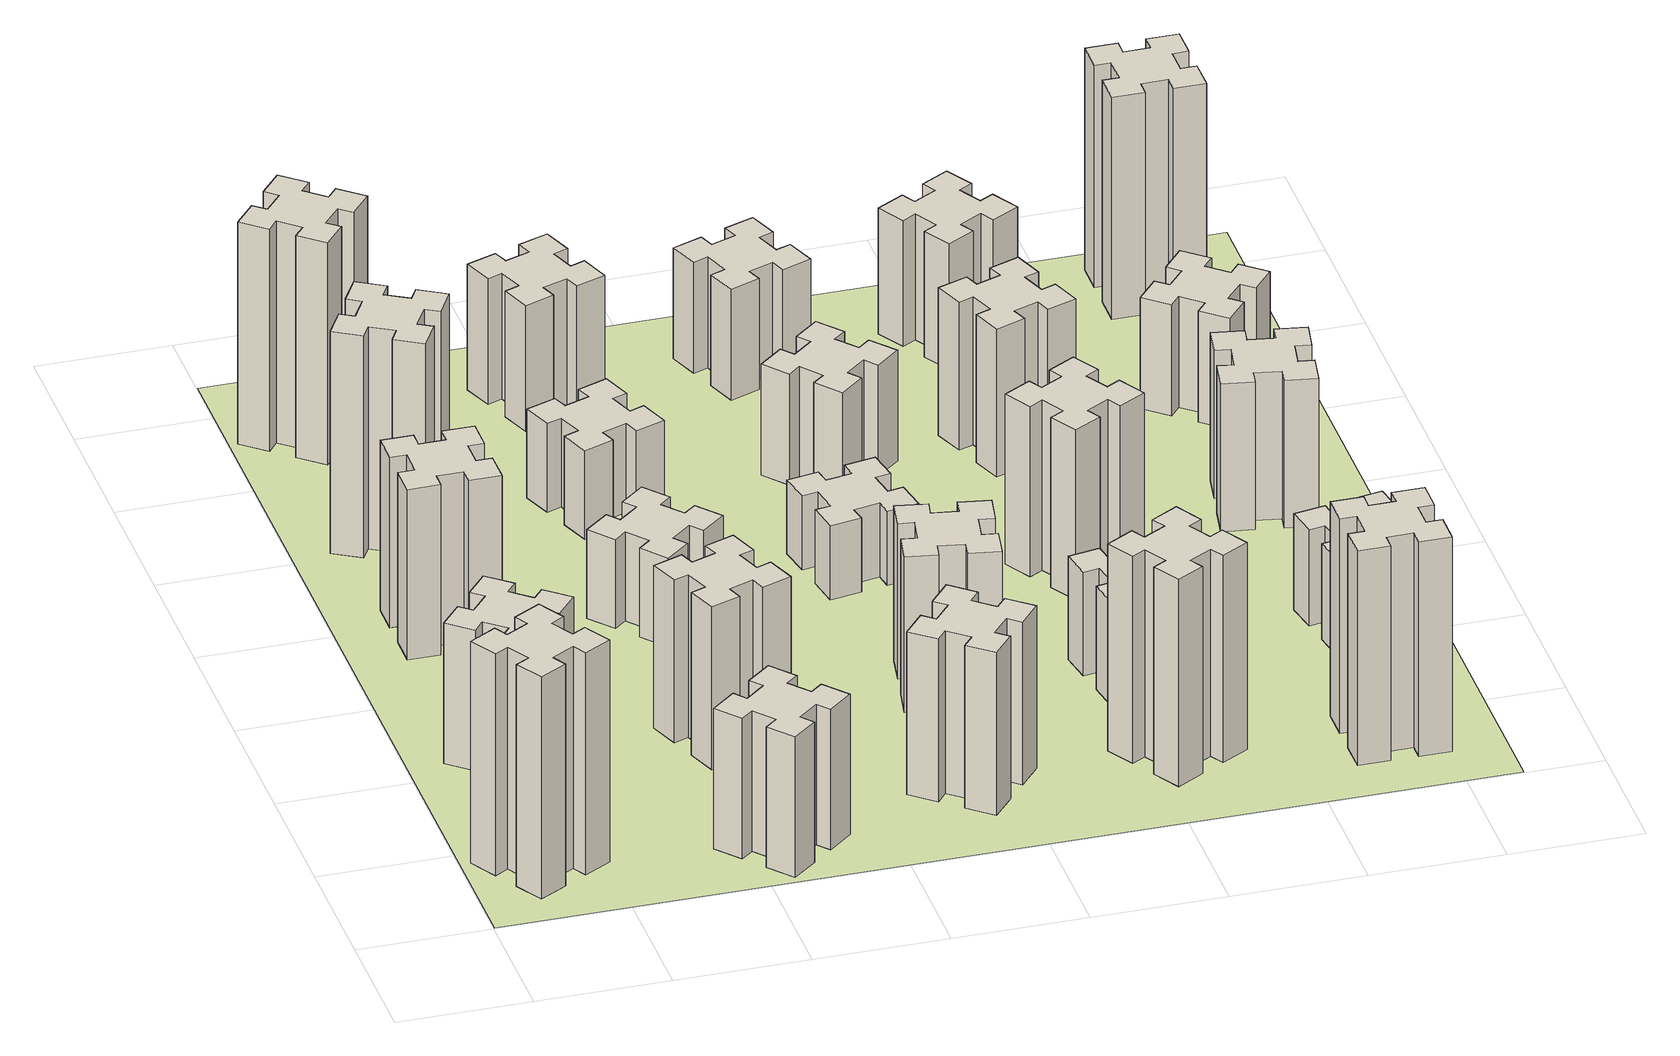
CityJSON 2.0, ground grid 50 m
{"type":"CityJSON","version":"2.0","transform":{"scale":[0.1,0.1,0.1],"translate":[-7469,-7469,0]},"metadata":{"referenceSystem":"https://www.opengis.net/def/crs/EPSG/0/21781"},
"CityObjects":{
"building1":{"type":"Building","attributes":{"class":"1000","function":"1000","usage":"1000","yearOfConstruction":2016,"roofType":"1000","measuredHeight":90,"storeysAboveGround":30,"storeysBelowGround":0},"geometry":[{"type":"Solid","lod":"1","boundaries":[[[[0,1,2,3,4,5,6,7,8,9,10,11,12,13,14,15,16,17,18,19]],[[17,16,20,21]],[[16,15,22,20]],[[15,14,23,22]],[[14,13,24,23]],[[13,12,25,24]],[[12,11,26,25]],[[11,10,27,26]],[[10,9,28,27]],[[9,8,29,28]],[[8,7,30,29]],[[7,6,31,30]],[[6,5,32,31]],[[5,4,33,32]],[[4,3,34,33]],[[3,2,35,34]],[[2,1,36,35]],[[1,0,37,36]],[[0,19,38,37]],[[19,18,39,38]],[[18,17,21,39]],[[24,25,26,27,28,29,30,31,32,33,34,35,36,37,38,39,21,20,22,23]]]]}]},
"building2":{"type":"Building","attributes":{"class":"1000","function":"1000","usage":"1000","yearOfConstruction":2016,"roofType":"1000","measuredHeight":57,"storeysAboveGround":30,"storeysBelowGround":0},"geometry":[{"type":"Solid","lod":"1","boundaries":[[[[40,41,42,43,44,45,46,47,48,49,50,51,52,53,54,55,56,57,58,59]],[[57,56,60,61]],[[56,55,62,60]],[[55,54,63,62]],[[54,53,64,63]],[[53,52,65,64]],[[52,51,66,65]],[[51,50,67,66]],[[50,49,68,67]],[[49,48,69,68]],[[48,47,70,69]],[[47,46,71,70]],[[46,45,72,71]],[[45,44,73,72]],[[44,43,74,73]],[[43,42,75,74]],[[42,41,76,75]],[[41,40,77,76]],[[40,59,78,77]],[[59,58,79,78]],[[58,57,61,79]],[[64,65,66,67,68,69,70,71,72,73,74,75,76,77,78,79,61,60,62,63]]]]}]},
"building3":{"type":"Building","attributes":{"class":"1000","function":"1000","usage":"1000","yearOfConstruction":2016,"roofType":"1000","measuredHeight":69,"storeysAboveGround":30,"storeysBelowGround":0},"geometry":[{"type":"Solid","lod":"1","boundaries":[[[[80,81,82,83,84,85,86,87,88,89,90,91,92,93,94,95,96,97,98,99]],[[97,96,100,101]],[[96,95,102,100]],[[95,94,103,102]],[[94,93,104,103]],[[93,92,105,104]],[[92,91,106,105]],[[91,90,107,106]],[[90,89,108,107]],[[89,88,109,108]],[[88,87,110,109]],[[87,86,111,110]],[[86,85,112,111]],[[85,84,113,112]],[[84,83,114,113]],[[83,82,115,114]],[[82,81,116,115]],[[81,80,117,116]],[[80,99,118,117]],[[99,98,119,118]],[[98,97,101,119]],[[104,105,106,107,108,109,110,111,112,113,114,115,116,117,118,119,101,100,102,103]]]]}]},
"building4":{"type":"Building","attributes":{"class":"1000","function":"1000","usage":"1000","yearOfConstruction":2016,"roofType":"1000","measuredHeight":90,"storeysAboveGround":30,"storeysBelowGround":0},"geometry":[{"type":"Solid","lod":"1","boundaries":[[[[120,121,122,123,124,125,126,127,128,129,130,131,132,133,134,135,136,137,138,139]],[[137,136,140,141]],[[136,135,142,140]],[[135,134,143,142]],[[134,133,144,143]],[[133,132,145,144]],[[132,131,146,145]],[[131,130,147,146]],[[130,129,148,147]],[[129,128,149,148]],[[128,127,150,149]],[[127,126,151,150]],[[126,125,152,151]],[[125,124,153,152]],[[124,123,154,153]],[[123,122,155,154]],[[122,121,156,155]],[[121,120,157,156]],[[120,139,158,157]],[[139,138,159,158]],[[138,137,141,159]],[[144,145,146,147,148,149,150,151,152,153,154,155,156,157,158,159,141,140,142,143]]]]}]},
"building5":{"type":"Building","attributes":{"class":"1000","function":"1000","usage":"1000","yearOfConstruction":2016,"roofType":"1000","measuredHeight":57,"storeysAboveGround":30,"storeysBelowGround":0},"geometry":[{"type":"Solid","lod":"1","boundaries":[[[[160,161,162,163,164,165,166,167,168,169,170,171,172,173,174,175,176,177,178,179]],[[177,176,180,181]],[[176,175,182,180]],[[175,174,183,182]],[[174,173,184,183]],[[173,172,185,184]],[[172,171,186,185]],[[171,170,187,186]],[[170,169,188,187]],[[169,168,189,188]],[[168,167,190,189]],[[167,166,191,190]],[[166,165,192,191]],[[165,164,193,192]],[[164,163,194,193]],[[163,162,195,194]],[[162,161,196,195]],[[161,160,197,196]],[[160,179,198,197]],[[179,178,199,198]],[[178,177,181,199]],[[184,185,186,187,188,189,190,191,192,193,194,195,196,197,198,199,181,180,182,183]]]]}]},
"building6":{"type":"Building","attributes":{"class":"1000","function":"1000","usage":"1000","yearOfConstruction":2016,"roofType":"1000","measuredHeight":90,"storeysAboveGround":30,"storeysBelowGround":0},"geometry":[{"type":"Solid","lod":"1","boundaries":[[[[200,201,202,203,204,205,206,207,208,209,210,211,212,213,214,215,216,217,218,219]],[[217,216,220,221]],[[216,215,222,220]],[[215,214,223,222]],[[214,213,224,223]],[[213,212,225,224]],[[212,211,226,225]],[[211,210,227,226]],[[210,209,228,227]],[[209,208,229,228]],[[208,207,230,229]],[[207,206,231,230]],[[206,205,232,231]],[[205,204,233,232]],[[204,203,234,233]],[[203,202,235,234]],[[202,201,236,235]],[[201,200,237,236]],[[200,219,238,237]],[[219,218,239,238]],[[218,217,221,239]],[[224,225,226,227,228,229,230,231,232,233,234,235,236,237,238,239,221,220,222,223]]]]}]},
"building7":{"type":"Building","attributes":{"class":"1000","function":"1000","usage":"1000","yearOfConstruction":2016,"roofType":"1000","measuredHeight":66,"storeysAboveGround":30,"storeysBelowGround":0},"geometry":[{"type":"Solid","lod":"1","boundaries":[[[[240,241,242,243,244,245,246,247,248,249,250,251,252,253,254,255,256,257,258,259]],[[257,256,260,261]],[[256,255,262,260]],[[255,254,263,262]],[[254,253,264,263]],[[253,252,265,264]],[[252,251,266,265]],[[251,250,267,266]],[[250,249,268,267]],[[249,248,269,268]],[[248,247,270,269]],[[247,246,271,270]],[[246,245,272,271]],[[245,244,273,272]],[[244,243,274,273]],[[243,242,275,274]],[[242,241,276,275]],[[241,240,277,276]],[[240,259,278,277]],[[259,258,279,278]],[[258,257,261,279]],[[264,265,266,267,268,269,270,271,272,273,274,275,276,277,278,279,261,260,262,263]]]]}]},
"building8":{"type":"Building","attributes":{"class":"1000","function":"1000","usage":"1000","yearOfConstruction":2016,"roofType":"1000","measuredHeight":36,"storeysAboveGround":30,"storeysBelowGround":0},"geometry":[{"type":"Solid","lod":"1","boundaries":[[[[280,281,282,283,284,285,286,287,288,289,290,291,292,293,294,295,296,297,298,299]],[[297,296,300,301]],[[296,295,302,300]],[[295,294,303,302]],[[294,293,304,303]],[[293,292,305,304]],[[292,291,306,305]],[[291,290,307,306]],[[290,289,308,307]],[[289,288,309,308]],[[288,287,310,309]],[[287,286,311,310]],[[286,285,312,311]],[[285,284,313,312]],[[284,283,314,313]],[[283,282,315,314]],[[282,281,316,315]],[[281,280,317,316]],[[280,299,318,317]],[[299,298,319,318]],[[298,297,301,319]],[[304,305,306,307,308,309,310,311,312,313,314,315,316,317,318,319,301,300,302,303]]]]}]},
"building9":{"type":"Building","attributes":{"class":"1000","function":"1000","usage":"1000","yearOfConstruction":2016,"roofType":"1000","measuredHeight":36,"storeysAboveGround":30,"storeysBelowGround":0},"geometry":[{"type":"Solid","lod":"1","boundaries":[[[[320,321,322,323,324,325,326,327,328,329,330,331,332,333,334,335,336,337,338,339]],[[337,336,340,341]],[[336,335,342,340]],[[335,334,343,342]],[[334,333,344,343]],[[333,332,345,344]],[[332,331,346,345]],[[331,330,347,346]],[[330,329,348,347]],[[329,328,349,348]],[[328,327,350,349]],[[327,326,351,350]],[[326,325,352,351]],[[325,324,353,352]],[[324,323,354,353]],[[323,322,355,354]],[[322,321,356,355]],[[321,320,357,356]],[[320,339,358,357]],[[339,338,359,358]],[[338,337,341,359]],[[344,345,346,347,348,349,350,351,352,353,354,355,356,357,358,359,341,340,342,343]]]]}]},
"building10":{"type":"Building","attributes":{"class":"1000","function":"1000","usage":"1000","yearOfConstruction":2016,"roofType":"1000","measuredHeight":66,"storeysAboveGround":30,"storeysBelowGround":0},"geometry":[{"type":"Solid","lod":"1","boundaries":[[[[360,361,362,363,364,365,366,367,368,369,370,371,372,373,374,375,376,377,378,379]],[[377,376,380,381]],[[376,375,382,380]],[[375,374,383,382]],[[374,373,384,383]],[[373,372,385,384]],[[372,371,386,385]],[[371,370,387,386]],[[370,369,388,387]],[[369,368,389,388]],[[368,367,390,389]],[[367,366,391,390]],[[366,365,392,391]],[[365,364,393,392]],[[364,363,394,393]],[[363,362,395,394]],[[362,361,396,395]],[[361,360,397,396]],[[360,379,398,397]],[[379,378,399,398]],[[378,377,381,399]],[[384,385,386,387,388,389,390,391,392,393,394,395,396,397,398,399,381,380,382,383]]]]}]},
"building11":{"type":"Building","attributes":{"class":"1000","function":"1000","usage":"1000","yearOfConstruction":2016,"roofType":"1000","measuredHeight":51,"storeysAboveGround":30,"storeysBelowGround":0},"geometry":[{"type":"Solid","lod":"1","boundaries":[[[[400,401,402,403,404,405,406,407,408,409,410,411,412,413,414,415,416,417,418,419]],[[417,416,420,421]],[[416,415,422,420]],[[415,414,423,422]],[[414,413,424,423]],[[413,412,425,424]],[[412,411,426,425]],[[411,410,427,426]],[[410,409,428,427]],[[409,408,429,428]],[[408,407,430,429]],[[407,406,431,430]],[[406,405,432,431]],[[405,404,433,432]],[[404,403,434,433]],[[403,402,435,434]],[[402,401,436,435]],[[401,400,437,436]],[[400,419,438,437]],[[419,418,439,438]],[[418,417,421,439]],[[424,425,426,427,428,429,430,431,432,433,434,435,436,437,438,439,421,420,422,423]]]]}]},
"building12":{"type":"Building","attributes":{"class":"1000","function":"1000","usage":"1000","yearOfConstruction":2016,"roofType":"1000","measuredHeight":63,"storeysAboveGround":30,"storeysBelowGround":0},"geometry":[{"type":"Solid","lod":"1","boundaries":[[[[440,441,442,443,444,445,446,447,448,449,450,451,452,453,454,455,456,457,458,459]],[[457,456,460,461]],[[456,455,462,460]],[[455,454,463,462]],[[454,453,464,463]],[[453,452,465,464]],[[452,451,466,465]],[[451,450,467,466]],[[450,449,468,467]],[[449,448,469,468]],[[448,447,470,469]],[[447,446,471,470]],[[446,445,472,471]],[[445,444,473,472]],[[444,443,474,473]],[[443,442,475,474]],[[442,441,476,475]],[[441,440,477,476]],[[440,459,478,477]],[[459,458,479,478]],[[458,457,461,479]],[[464,465,466,467,468,469,470,471,472,473,474,475,476,477,478,479,461,460,462,463]]]]}]},
"building13":{"type":"Building","attributes":{"class":"1000","function":"1000","usage":"1000","yearOfConstruction":2016,"roofType":"1000","measuredHeight":30,"storeysAboveGround":30,"storeysBelowGround":0},"geometry":[{"type":"Solid","lod":"1","boundaries":[[[[480,481,482,483,484,485,486,487,488,489,490,491,492,493,494,495,496,497,498,499]],[[497,496,500,501]],[[496,495,502,500]],[[495,494,503,502]],[[494,493,504,503]],[[493,492,505,504]],[[492,491,506,505]],[[491,490,507,506]],[[490,489,508,507]],[[489,488,509,508]],[[488,487,510,509]],[[487,486,511,510]],[[486,485,512,511]],[[485,484,513,512]],[[484,483,514,513]],[[483,482,515,514]],[[482,481,516,515]],[[481,480,517,516]],[[480,499,518,517]],[[499,498,519,518]],[[498,497,501,519]],[[504,505,506,507,508,509,510,511,512,513,514,515,516,517,518,519,501,500,502,503]]]]}]},
"building14":{"type":"Building","attributes":{"class":"1000","function":"1000","usage":"1000","yearOfConstruction":2016,"roofType":"1000","measuredHeight":45,"storeysAboveGround":30,"storeysBelowGround":0},"geometry":[{"type":"Solid","lod":"1","boundaries":[[[[520,521,522,523,524,525,526,527,528,529,530,531,532,533,534,535,536,537,538,539]],[[537,536,540,541]],[[536,535,542,540]],[[535,534,543,542]],[[534,533,544,543]],[[533,532,545,544]],[[532,531,546,545]],[[531,530,547,546]],[[530,529,548,547]],[[529,528,549,548]],[[528,527,550,549]],[[527,526,551,550]],[[526,525,552,551]],[[525,524,553,552]],[[524,523,554,553]],[[523,522,555,554]],[[522,521,556,555]],[[521,520,557,556]],[[520,539,558,557]],[[539,538,559,558]],[[538,537,541,559]],[[544,545,546,547,548,549,550,551,552,553,554,555,556,557,558,559,541,540,542,543]]]]}]},
"building15":{"type":"Building","attributes":{"class":"1000","function":"1000","usage":"1000","yearOfConstruction":2016,"roofType":"1000","measuredHeight":84,"storeysAboveGround":30,"storeysBelowGround":0},"geometry":[{"type":"Solid","lod":"1","boundaries":[[[[560,561,562,563,564,565,566,567,568,569,570,571,572,573,574,575,576,577,578,579]],[[577,576,580,581]],[[576,575,582,580]],[[575,574,583,582]],[[574,573,584,583]],[[573,572,585,584]],[[572,571,586,585]],[[571,570,587,586]],[[570,569,588,587]],[[569,568,589,588]],[[568,567,590,589]],[[567,566,591,590]],[[566,565,592,591]],[[565,564,593,592]],[[564,563,594,593]],[[563,562,595,594]],[[562,561,596,595]],[[561,560,597,596]],[[560,579,598,597]],[[579,578,599,598]],[[578,577,581,599]],[[584,585,586,587,588,589,590,591,592,593,594,595,596,597,598,599,581,580,582,583]]]]}]},
"building16":{"type":"Building","attributes":{"class":"1000","function":"1000","usage":"1000","yearOfConstruction":2016,"roofType":"1000","measuredHeight":45,"storeysAboveGround":30,"storeysBelowGround":0},"geometry":[{"type":"Solid","lod":"1","boundaries":[[[[600,601,602,603,604,605,606,607,608,609,610,611,612,613,614,615,616,617,618,619]],[[617,616,620,621]],[[616,615,622,620]],[[615,614,623,622]],[[614,613,624,623]],[[613,612,625,624]],[[612,611,626,625]],[[611,610,627,626]],[[610,609,628,627]],[[609,608,629,628]],[[608,607,630,629]],[[607,606,631,630]],[[606,605,632,631]],[[605,604,633,632]],[[604,603,634,633]],[[603,602,635,634]],[[602,601,636,635]],[[601,600,637,636]],[[600,619,638,637]],[[619,618,639,638]],[[618,617,621,639]],[[624,625,626,627,628,629,630,631,632,633,634,635,636,637,638,639,621,620,622,623]]]]}]},
"building17":{"type":"Building","attributes":{"class":"1000","function":"1000","usage":"1000","yearOfConstruction":2016,"roofType":"1000","measuredHeight":42,"storeysAboveGround":30,"storeysBelowGround":0},"geometry":[{"type":"Solid","lod":"1","boundaries":[[[[640,641,642,643,644,645,646,647,648,649,650,651,652,653,654,655,656,657,658,659]],[[657,656,660,661]],[[656,655,662,660]],[[655,654,663,662]],[[654,653,664,663]],[[653,652,665,664]],[[652,651,666,665]],[[651,650,667,666]],[[650,649,668,667]],[[649,648,669,668]],[[648,647,670,669]],[[647,646,671,670]],[[646,645,672,671]],[[645,644,673,672]],[[644,643,674,673]],[[643,642,675,674]],[[642,641,676,675]],[[641,640,677,676]],[[640,659,678,677]],[[659,658,679,678]],[[658,657,661,679]],[[664,665,666,667,668,669,670,671,672,673,674,675,676,677,678,679,661,660,662,663]]]]}]},
"building18":{"type":"Building","attributes":{"class":"1000","function":"1000","usage":"1000","yearOfConstruction":2016,"roofType":"1000","measuredHeight":69,"storeysAboveGround":30,"storeysBelowGround":0},"geometry":[{"type":"Solid","lod":"1","boundaries":[[[[680,681,682,683,684,685,686,687,688,689,690,691,692,693,694,695,696,697,698,699]],[[697,696,700,701]],[[696,695,702,700]],[[695,694,703,702]],[[694,693,704,703]],[[693,692,705,704]],[[692,691,706,705]],[[691,690,707,706]],[[690,689,708,707]],[[689,688,709,708]],[[688,687,710,709]],[[687,686,711,710]],[[686,685,712,711]],[[685,684,713,712]],[[684,683,714,713]],[[683,682,715,714]],[[682,681,716,715]],[[681,680,717,716]],[[680,699,718,717]],[[699,698,719,718]],[[698,697,701,719]],[[704,705,706,707,708,709,710,711,712,713,714,715,716,717,718,719,701,700,702,703]]]]}]},
"building19":{"type":"Building","attributes":{"class":"1000","function":"1000","usage":"1000","yearOfConstruction":2016,"roofType":"1000","measuredHeight":60,"storeysAboveGround":30,"storeysBelowGround":0},"geometry":[{"type":"Solid","lod":"1","boundaries":[[[[720,721,722,723,724,725,726,727,728,729,730,731,732,733,734,735,736,737,738,739]],[[737,736,740,741]],[[736,735,742,740]],[[735,734,743,742]],[[734,733,744,743]],[[733,732,745,744]],[[732,731,746,745]],[[731,730,747,746]],[[730,729,748,747]],[[729,728,749,748]],[[728,727,750,749]],[[727,726,751,750]],[[726,725,752,751]],[[725,724,753,752]],[[724,723,754,753]],[[723,722,755,754]],[[722,721,756,755]],[[721,720,757,756]],[[720,739,758,757]],[[739,738,759,758]],[[738,737,741,759]],[[744,745,746,747,748,749,750,751,752,753,754,755,756,757,758,759,741,740,742,743]]]]}]},
"building20":{"type":"Building","attributes":{"class":"1000","function":"1000","usage":"1000","yearOfConstruction":2016,"roofType":"1000","measuredHeight":87,"storeysAboveGround":30,"storeysBelowGround":0},"geometry":[{"type":"Solid","lod":"1","boundaries":[[[[760,761,762,763,764,765,766,767,768,769,770,771,772,773,774,775,776,777,778,779]],[[777,776,780,781]],[[776,775,782,780]],[[775,774,783,782]],[[774,773,784,783]],[[773,772,785,784]],[[772,771,786,785]],[[771,770,787,786]],[[770,769,788,787]],[[769,768,789,788]],[[768,767,790,789]],[[767,766,791,790]],[[766,765,792,791]],[[765,764,793,792]],[[764,763,794,793]],[[763,762,795,794]],[[762,761,796,795]],[[761,760,797,796]],[[760,779,798,797]],[[779,778,799,798]],[[778,777,781,799]],[[784,785,786,787,788,789,790,791,792,793,794,795,796,797,798,799,781,780,782,783]]]]}]},
"building21":{"type":"Building","attributes":{"class":"1000","function":"1000","usage":"1000","yearOfConstruction":2016,"roofType":"1000","measuredHeight":51,"storeysAboveGround":30,"storeysBelowGround":0},"geometry":[{"type":"Solid","lod":"1","boundaries":[[[[800,801,802,803,804,805,806,807,808,809,810,811,812,813,814,815,816,817,818,819]],[[817,816,820,821]],[[816,815,822,820]],[[815,814,823,822]],[[814,813,824,823]],[[813,812,825,824]],[[812,811,826,825]],[[811,810,827,826]],[[810,809,828,827]],[[809,808,829,828]],[[808,807,830,829]],[[807,806,831,830]],[[806,805,832,831]],[[805,804,833,832]],[[804,803,834,833]],[[803,802,835,834]],[[802,801,836,835]],[[801,800,837,836]],[[800,819,838,837]],[[819,818,839,838]],[[818,817,821,839]],[[824,825,826,827,828,829,830,831,832,833,834,835,836,837,838,839,821,820,822,823]]]]}]},
"building22":{"type":"Building","attributes":{"class":"1000","function":"1000","usage":"1000","yearOfConstruction":2016,"roofType":"1000","measuredHeight":39,"storeysAboveGround":30,"storeysBelowGround":0},"geometry":[{"type":"Solid","lod":"1","boundaries":[[[[840,841,842,843,844,845,846,847,848,849,850,851,852,853,854,855,856,857,858,859]],[[857,856,860,861]],[[856,855,862,860]],[[855,854,863,862]],[[854,853,864,863]],[[853,852,865,864]],[[852,851,866,865]],[[851,850,867,866]],[[850,849,868,867]],[[849,848,869,868]],[[848,847,870,869]],[[847,846,871,870]],[[846,845,872,871]],[[845,844,873,872]],[[844,843,874,873]],[[843,842,875,874]],[[842,841,876,875]],[[841,840,877,876]],[[840,859,878,877]],[[859,858,879,878]],[[858,857,861,879]],[[864,865,866,867,868,869,870,871,872,873,874,875,876,877,878,879,861,860,862,863]]]]}]},
"building23":{"type":"Building","attributes":{"class":"1000","function":"1000","usage":"1000","yearOfConstruction":2016,"roofType":"1000","measuredHeight":60,"storeysAboveGround":30,"storeysBelowGround":0},"geometry":[{"type":"Solid","lod":"1","boundaries":[[[[880,881,882,883,884,885,886,887,888,889,890,891,892,893,894,895,896,897,898,899]],[[897,896,900,901]],[[896,895,902,900]],[[895,894,903,902]],[[894,893,904,903]],[[893,892,905,904]],[[892,891,906,905]],[[891,890,907,906]],[[890,889,908,907]],[[889,888,909,908]],[[888,887,910,909]],[[887,886,911,910]],[[886,885,912,911]],[[885,884,913,912]],[[884,883,914,913]],[[883,882,915,914]],[[882,881,916,915]],[[881,880,917,916]],[[880,899,918,917]],[[899,898,919,918]],[[898,897,901,919]],[[904,905,906,907,908,909,910,911,912,913,914,915,916,917,918,919,901,900,902,903]]]]}]},
"building24":{"type":"Building","attributes":{"class":"1000","function":"1000","usage":"1000","yearOfConstruction":2016,"roofType":"1000","measuredHeight":45,"storeysAboveGround":30,"storeysBelowGround":0},"geometry":[{"type":"Solid","lod":"1","boundaries":[[[[920,921,922,923,924,925,926,927,928,929,930,931,932,933,934,935,936,937,938,939]],[[937,936,940,941]],[[936,935,942,940]],[[935,934,943,942]],[[934,933,944,943]],[[933,932,945,944]],[[932,931,946,945]],[[931,930,947,946]],[[930,929,948,947]],[[929,928,949,948]],[[928,927,950,949]],[[927,926,951,950]],[[926,925,952,951]],[[925,924,953,952]],[[924,923,954,953]],[[923,922,955,954]],[[922,921,956,955]],[[921,920,957,956]],[[920,939,958,957]],[[939,938,959,958]],[[938,937,941,959]],[[944,945,946,947,948,949,950,951,952,953,954,955,956,957,958,959,941,940,942,943]]]]}]},
"building25":{"type":"Building","attributes":{"class":"1000","function":"1000","usage":"1000","yearOfConstruction":2016,"roofType":"1000","measuredHeight":90,"storeysAboveGround":30,"storeysBelowGround":0},"geometry":[{"type":"Solid","lod":"1","boundaries":[[[[960,961,962,963,964,965,966,967,968,969,970,971,972,973,974,975,976,977,978,979]],[[977,976,980,981]],[[976,975,982,980]],[[975,974,983,982]],[[974,973,984,983]],[[973,972,985,984]],[[972,971,986,985]],[[971,970,987,986]],[[970,969,988,987]],[[969,968,989,988]],[[968,967,990,989]],[[967,966,991,990]],[[966,965,992,991]],[[965,964,993,992]],[[964,963,994,993]],[[963,962,995,994]],[[962,961,996,995]],[[961,960,997,996]],[[960,979,998,997]],[[979,978,999,998]],[[978,977,981,999]],[[984,985,986,987,988,989,990,991,992,993,994,995,996,997,998,999,981,980,982,983]]]]}]},
"landuse1":{"type":"LandUse","attributes":{"name":"plot1","function":"1010"},"geometry":[{"type":"MultiSurface","lod":"1","boundaries":[[[1000,1001,1002,1003]]]}]}
},
"vertices":[
[155,364,0],[205,277,0],[153,247,0],[213,143,0],[317,203,0],[287,255,0],[374,305,0],[404,253,0],[508,313,0],[448,417,0],[396,387,0],[346,474,0],[398,504,0],[338,608,0],[234,548,0],[264,496,0],[177,446,0],[147,498,0],[43,438,0],[103,334,0],[177,446,900],[147,498,900],[264,496,900],[234,548,900],[338,608,900],[398,504,900],[346,474,900],[396,387,900],[448,417,900],[508,313,900],[404,253,900],[374,305,900],[287,255,900],[317,203,900],[213,143,900],[153,247,900],[205,277,900],[155,364,900],[103,334,900],[43,438,900],
[484,1167,0],[408,1232,0],[446,1278,0],[354,1355,0],[277,1263,0],[323,1224,0],[259,1148,0],[213,1186,0],[136,1094,0],[228,1017,0],[266,1063,0],[343,999,0],[304,953,0],[396,876,0],[473,968,0],[427,1006,0],[492,1083,0],[538,1044,0],[615,1136,0],[523,1213,0],[492,1083,570],[538,1044,570],[427,1006,570],[473,968,570],[396,876,570],[304,953,570],[343,999,570],[266,1063,570],[228,1017,570],[136,1094,570],[213,1186,570],[259,1148,570],[323,1224,570],[277,1263,570],[354,1355,570],[446,1278,570],[408,1232,570],[484,1167,570],[523,1213,570],[615,1136,570],
[425,2065,0],[325,2065,0],[325,2125,0],[205,2125,0],[205,2005,0],[265,2005,0],[265,1905,0],[205,1905,0],[205,1785,0],[325,1785,0],[325,1845,0],[425,1845,0],[425,1785,0],[545,1785,0],[545,1905,0],[485,1905,0],[485,2005,0],[545,2005,0],[545,2125,0],[425,2125,0],[485,2005,690],[545,2005,690],[485,1905,690],[545,1905,690],[545,1785,690],[425,1785,690],[425,1845,690],[325,1845,690],[325,1785,690],[205,1785,690],[205,1905,690],[265,1905,690],[265,2005,690],[205,2005,690],[205,2125,690],[325,2125,690],[325,2065,690],[425,2065,690],[425,2125,690],[545,2125,690],
[277,2525,0],[364,2475,0],[334,2423,0],[438,2363,0],[498,2467,0],[446,2497,0],[496,2584,0],[548,2554,0],[608,2658,0],[504,2718,0],[474,2666,0],[387,2716,0],[417,2768,0],[313,2828,0],[253,2724,0],[305,2694,0],[255,2607,0],[203,2637,0],[143,2533,0],[247,2473,0],[255,2607,900],[203,2637,900],[305,2694,900],[253,2724,900],[313,2828,900],[417,2768,900],[387,2716,900],[474,2666,900],[504,2718,900],[608,2658,900],[548,2554,900],[496,2584,900],[446,2497,900],[498,2467,900],[438,2363,900],[334,2423,900],[364,2475,900],[277,2525,900],[247,2473,900],[143,2533,900],
[1232,308,0],[1167,384,0],[1213,423,0],[1136,515,0],[1044,438,0],[1083,392,0],[1006,327,0],[968,373,0],[876,296,0],[953,204,0],[999,243,0],[1063,166,0],[1017,128,0],[1094,36,0],[1186,113,0],[1148,159,0],[1224,223,0],[1263,177,0],[1355,254,0],[1278,346,0],[1224,223,570],[1263,177,570],[1148,159,570],[1186,113,570],[1094,36,570],[1017,128,570],[1063,166,570],[999,243,570],[953,204,570],[876,296,570],[968,373,570],[1006,327,570],[1083,392,570],[1044,438,570],[1136,515,570],[1213,423,570],[1167,384,570],[1232,308,570],[1278,346,570],[1355,254,570],
[384,3387,0],[308,3452,0],[346,3498,0],[254,3575,0],[177,3483,0],[223,3444,0],[159,3368,0],[113,3406,0],[36,3314,0],[128,3237,0],[166,3283,0],[243,3219,0],[204,3173,0],[296,3096,0],[373,3188,0],[327,3226,0],[392,3303,0],[438,3264,0],[515,3356,0],[423,3433,0],[392,3303,900],[438,3264,900],[327,3226,900],[373,3188,900],[296,3096,900],[204,3173,900],[243,3219,900],[166,3283,900],[128,3237,900],[36,3314,900],[113,3406,900],[159,3368,900],[223,3444,900],[177,3483,900],[254,3575,900],[346,3498,900],[308,3452,900],[384,3387,900],[423,3433,900],[515,3356,900],
[1106,895,0],[1200,929,0],[1220,873,0],[1333,914,0],[1292,1027,0],[1236,1006,0],[1202,1100,0],[1258,1120,0],[1217,1233,0],[1104,1192,0],[1125,1136,0],[1031,1102,0],[1010,1158,0],[897,1117,0],[939,1004,0],[995,1025,0],[1029,931,0],[973,910,0],[1014,797,0],[1127,839,0],[1029,931,660],[973,910,660],[995,1025,660],[939,1004,660],[897,1117,660],[1010,1158,660],[1031,1102,660],[1125,1136,660],[1104,1192,660],[1217,1233,660],[1258,1120,660],[1202,1100,660],[1236,1006,660],[1292,1027,660],[1333,914,660],[1220,873,660],[1200,929,660],[1106,895,660],[1127,839,660],[1014,797,660],
[1083,1972,0],[1006,1907,0],[968,1953,0],[876,1876,0],[953,1784,0],[999,1823,0],[1063,1746,0],[1017,1708,0],[1094,1616,0],[1186,1693,0],[1148,1739,0],[1224,1803,0],[1263,1757,0],[1355,1834,0],[1278,1926,0],[1232,1888,0],[1167,1964,0],[1213,2003,0],[1136,2095,0],[1044,2018,0],[1167,1964,360],[1213,2003,360],[1232,1888,360],[1278,1926,360],[1355,1834,360],[1263,1757,360],[1224,1803,360],[1148,1739,360],[1186,1693,360],[1094,1616,360],[1017,1708,360],[1063,1746,360],[999,1823,360],[953,1784,360],[876,1876,360],[968,1953,360],[1006,1907,360],[1083,1972,360],[1044,2018,360],[1136,2095,360],
[1125,2716,0],[1031,2682,0],[1010,2738,0],[897,2697,0],[939,2584,0],[995,2605,0],[1029,2511,0],[973,2490,0],[1014,2377,0],[1127,2419,0],[1106,2475,0],[1200,2509,0],[1220,2453,0],[1333,2494,0],[1292,2607,0],[1236,2586,0],[1202,2680,0],[1258,2700,0],[1217,2813,0],[1104,2772,0],[1202,2680,360],[1258,2700,360],[1236,2586,360],[1292,2607,360],[1333,2494,360],[1220,2453,360],[1200,2509,360],[1106,2475,360],[1127,2419,360],[1014,2377,360],[973,2490,360],[1029,2511,360],[995,2605,360],[939,2584,360],[897,2697,360],[1010,2738,360],[1031,2682,360],[1125,2716,360],[1104,2772,360],[1217,2813,360],
[1803,584,0],[1739,508,0],[1693,546,0],[1616,454,0],[1708,377,0],[1746,423,0],[1823,359,0],[1784,313,0],[1876,236,0],[1953,328,0],[1907,366,0],[1972,443,0],[2018,404,0],[2095,496,0],[2003,573,0],[1964,527,0],[1888,592,0],[1926,638,0],[1834,715,0],[1757,623,0],[1888,592,660],[1926,638,660],[1964,527,660],[2003,573,660],[2095,496,660],[2018,404,660],[1972,443,660],[1907,366,660],[1953,328,660],[1876,236,660],[1784,313,660],[1823,359,660],[1746,423,660],[1708,377,660],[1616,454,660],[1693,546,660],[1739,508,660],[1803,584,660],[1757,623,660],[1834,715,660],
[1125,3456,0],[1031,3422,0],[1010,3478,0],[897,3437,0],[939,3324,0],[995,3345,0],[1029,3251,0],[973,3230,0],[1014,3117,0],[1127,3159,0],[1106,3215,0],[1200,3249,0],[1220,3193,0],[1333,3234,0],[1292,3347,0],[1236,3326,0],[1202,3420,0],[1258,3440,0],[1217,3553,0],[1104,3512,0],[1202,3420,510],[1258,3440,510],[1236,3326,510],[1292,3347,510],[1333,3234,510],[1220,3193,510],[1200,3249,510],[1106,3215,510],[1127,3159,510],[1014,3117,510],[973,3230,510],[1029,3251,510],[995,3345,510],[939,3324,510],[897,3437,510],[1010,3478,510],[1031,3422,510],[1125,3456,510],[1104,3512,510],[1217,3553,510],
[2055,1047,0],[2072,1145,0],[2131,1135,0],[2152,1253,0],[2034,1274,0],[2024,1215,0],[1925,1232,0],[1936,1291,0],[1817,1312,0],[1797,1194,0],[1856,1184,0],[1838,1085,0],[1779,1096,0],[1758,977,0],[1877,957,0],[1887,1016,0],[1985,998,0],[1975,939,0],[2093,918,0],[2114,1037,0],[1985,998,630],[1975,939,630],[1887,1016,630],[1877,957,630],[1758,977,630],[1779,1096,630],[1838,1085,630],[1856,1184,630],[1797,1194,630],[1817,1312,630],[1936,1291,630],[1925,1232,630],[2024,1215,630],[2034,1274,630],[2152,1253,630],[2131,1135,630],[2072,1145,630],[2055,1047,630],[2114,1037,630],[2093,918,630],
[1972,1925,0],[1955,2024,0],[2014,2034,0],[1993,2152,0],[1875,2131,0],[1885,2072,0],[1787,2055,0],[1777,2114,0],[1658,2093,0],[1679,1975,0],[1738,1985,0],[1756,1887,0],[1697,1877,0],[1717,1758,0],[1836,1779,0],[1825,1838,0],[1924,1856,0],[1934,1797,0],[2052,1817,0],[2031,1936,0],[1924,1856,300],[1934,1797,300],[1825,1838,300],[1836,1779,300],[1717,1758,300],[1697,1877,300],[1756,1887,300],[1738,1985,300],[1679,1975,300],[1658,2093,300],[1777,2114,300],[1787,2055,300],[1885,2072,300],[1875,2131,300],[1993,2152,300],[2014,2034,300],[1955,2024,300],[1972,1925,300],[2031,1936,300],[2052,1817,300],
[1988,2479,0],[2064,2543,0],[2103,2497,0],[2195,2574,0],[2118,2666,0],[2072,2628,0],[2007,2704,0],[2053,2743,0],[1976,2835,0],[1884,2758,0],[1923,2712,0],[1846,2647,0],[1808,2693,0],[1716,2616,0],[1793,2524,0],[1839,2563,0],[1903,2486,0],[1857,2448,0],[1934,2356,0],[2026,2433,0],[1903,2486,450],[1857,2448,450],[1839,2563,450],[1793,2524,450],[1716,2616,450],[1808,2693,450],[1846,2647,450],[1923,2712,450],[1884,2758,450],[1976,2835,450],[2053,2743,450],[2007,2704,450],[2072,2628,450],[2118,2666,450],[2195,2574,450],[2103,2497,450],[2064,2543,450],[1988,2479,450],[2026,2433,450],[1934,2356,450],
[2475,464,0],[2525,377,0],[2473,347,0],[2533,243,0],[2637,303,0],[2607,355,0],[2694,405,0],[2724,353,0],[2828,413,0],[2768,517,0],[2716,487,0],[2666,574,0],[2718,604,0],[2658,708,0],[2554,648,0],[2584,596,0],[2497,546,0],[2467,598,0],[2363,538,0],[2423,434,0],[2497,546,840],[2467,598,840],[2584,596,840],[2554,648,840],[2658,708,840],[2718,604,840],[2666,574,840],[2716,487,840],[2768,517,840],[2828,413,840],[2724,353,840],[2694,405,840],[2607,355,840],[2637,303,840],[2533,243,840],[2473,347,840],[2525,377,840],[2475,464,840],[2423,434,840],[2363,538,840],
[1865,3456,0],[1771,3422,0],[1750,3478,0],[1637,3437,0],[1679,3324,0],[1735,3345,0],[1769,3251,0],[1713,3230,0],[1754,3117,0],[1867,3159,0],[1846,3215,0],[1940,3249,0],[1960,3193,0],[2073,3234,0],[2032,3347,0],[1976,3326,0],[1942,3420,0],[1998,3440,0],[1957,3553,0],[1844,3512,0],[1942,3420,450],[1998,3440,450],[1976,3326,450],[2032,3347,450],[2073,3234,450],[1960,3193,450],[1940,3249,450],[1846,3215,450],[1867,3159,450],[1754,3117,450],[1713,3230,450],[1769,3251,450],[1735,3345,450],[1679,3324,450],[1637,3437,450],[1750,3478,450],[1771,3422,450],[1865,3456,450],[1844,3512,450],[1957,3553,450],
[2625,1132,0],[2527,1115,0],[2517,1174,0],[2398,1153,0],[2419,1035,0],[2478,1045,0],[2496,947,0],[2437,937,0],[2457,818,0],[2576,839,0],[2565,898,0],[2664,916,0],[2674,857,0],[2792,877,0],[2771,996,0],[2712,985,0],[2695,1084,0],[2754,1094,0],[2733,1212,0],[2615,1191,0],[2695,1084,420],[2754,1094,420],[2712,985,420],[2771,996,420],[2792,877,420],[2674,857,420],[2664,916,420],[2565,898,420],[2576,839,420],[2457,818,420],[2437,937,420],[2496,947,420],[2478,1045,420],[2419,1035,420],[2398,1153,420],[2517,1174,420],[2527,1115,420],[2625,1132,420],[2615,1191,420],[2733,1212,420],
[2475,1744,0],[2525,1657,0],[2473,1627,0],[2533,1523,0],[2637,1583,0],[2607,1635,0],[2694,1685,0],[2724,1633,0],[2828,1693,0],[2768,1797,0],[2716,1767,0],[2666,1854,0],[2718,1884,0],[2658,1988,0],[2554,1928,0],[2584,1876,0],[2497,1826,0],[2467,1878,0],[2363,1818,0],[2423,1714,0],[2497,1826,690],[2467,1878,690],[2584,1876,690],[2554,1928,690],[2658,1988,690],[2718,1884,690],[2666,1854,690],[2716,1767,690],[2768,1797,690],[2828,1693,690],[2724,1633,690],[2694,1685,690],[2607,1635,690],[2637,1583,690],[2533,1523,690],[2473,1627,690],[2525,1657,690],[2475,1744,690],[2423,1714,690],[2363,1818,690],
[2586,2475,0],[2680,2509,0],[2700,2453,0],[2813,2494,0],[2772,2607,0],[2716,2586,0],[2682,2680,0],[2738,2700,0],[2697,2813,0],[2584,2772,0],[2605,2716,0],[2511,2682,0],[2490,2738,0],[2377,2697,0],[2419,2584,0],[2475,2605,0],[2509,2511,0],[2453,2490,0],[2494,2377,0],[2607,2419,0],[2509,2511,600],[2453,2490,600],[2475,2605,600],[2419,2584,600],[2377,2697,600],[2490,2738,600],[2511,2682,600],[2605,2716,600],[2584,2772,600],[2697,2813,600],[2738,2700,600],[2682,2680,600],[2716,2586,600],[2772,2607,600],[2813,2494,600],[2700,2453,600],[2680,2509,600],[2586,2475,600],[2607,2419,600],[2494,2377,600],
[3225,425,0],[3225,325,0],[3165,325,0],[3165,205,0],[3285,205,0],[3285,265,0],[3385,265,0],[3385,205,0],[3505,205,0],[3505,325,0],[3445,325,0],[3445,425,0],[3505,425,0],[3505,545,0],[3385,545,0],[3385,485,0],[3285,485,0],[3285,545,0],[3165,545,0],[3165,425,0],[3285,485,870],[3285,545,870],[3385,485,870],[3385,545,870],[3505,545,870],[3505,425,870],[3445,425,870],[3445,325,870],[3505,325,870],[3505,205,870],[3385,205,870],[3385,265,870],[3285,265,870],[3285,205,870],[3165,205,870],[3165,325,870],[3225,325,870],[3225,425,870],[3165,425,870],[3165,545,870],
[2716,3347,0],[2666,3434,0],[2718,3464,0],[2658,3568,0],[2554,3508,0],[2584,3456,0],[2497,3406,0],[2467,3458,0],[2363,3398,0],[2423,3294,0],[2475,3324,0],[2525,3237,0],[2473,3207,0],[2533,3103,0],[2637,3163,0],[2607,3215,0],[2694,3265,0],[2724,3213,0],[2828,3273,0],[2768,3377,0],[2694,3265,510],[2724,3213,510],[2607,3215,510],[2637,3163,510],[2533,3103,510],[2473,3207,510],[2525,3237,510],[2475,3324,510],[2423,3294,510],[2363,3398,510],[2467,3458,510],[2497,3406,510],[2584,3456,510],[2554,3508,510],[2658,3568,510],[2718,3464,510],[2666,3434,510],[2716,3347,510],[2768,3377,510],[2828,3273,510],
[3465,1232,0],[3367,1215,0],[3357,1274,0],[3238,1253,0],[3259,1135,0],[3318,1145,0],[3336,1047,0],[3277,1037,0],[3297,918,0],[3416,939,0],[3405,998,0],[3504,1016,0],[3514,957,0],[3632,977,0],[3611,1096,0],[3552,1085,0],[3535,1184,0],[3594,1194,0],[3573,1312,0],[3455,1291,0],[3535,1184,390],[3594,1194,390],[3552,1085,390],[3611,1096,390],[3632,977,390],[3514,957,390],[3504,1016,390],[3405,998,390],[3416,939,390],[3297,918,390],[3277,1037,390],[3336,1047,390],[3318,1145,390],[3259,1135,390],[3238,1253,390],[3357,1274,390],[3367,1215,390],[3465,1232,390],[3455,1291,390],[3573,1312,390],
[3267,1856,0],[3365,1838,0],[3355,1779,0],[3473,1758,0],[3494,1877,0],[3435,1887,0],[3452,1985,0],[3511,1975,0],[3532,2093,0],[3414,2114,0],[3404,2055,0],[3305,2072,0],[3316,2131,0],[3197,2152,0],[3177,2034,0],[3236,2024,0],[3218,1925,0],[3159,1936,0],[3138,1817,0],[3257,1797,0],[3218,1925,600],[3159,1936,600],[3236,2024,600],[3177,2034,600],[3197,2152,600],[3316,2131,600],[3305,2072,600],[3404,2055,600],[3414,2114,600],[3532,2093,600],[3511,1975,600],[3452,1985,600],[3435,1887,600],[3494,1877,600],[3473,1758,600],[3355,1779,600],[3365,1838,600],[3267,1856,600],[3257,1797,600],[3138,1817,600],
[3444,2747,0],[3368,2812,0],[3406,2858,0],[3314,2935,0],[3237,2843,0],[3283,2804,0],[3219,2728,0],[3173,2766,0],[3096,2674,0],[3188,2597,0],[3226,2643,0],[3303,2579,0],[3264,2533,0],[3356,2456,0],[3433,2548,0],[3387,2586,0],[3452,2663,0],[3498,2624,0],[3575,2716,0],[3483,2793,0],[3452,2663,450],[3498,2624,450],[3387,2586,450],[3433,2548,450],[3356,2456,450],[3264,2533,450],[3303,2579,450],[3226,2643,450],[3188,2597,450],[3096,2674,450],[3173,2766,450],[3219,2728,450],[3283,2804,450],[3237,2843,450],[3314,2935,450],[3406,2858,450],[3368,2812,450],[3444,2747,450],[3483,2793,450],[3575,2716,450],
[3285,3325,0],[3385,3325,0],[3385,3265,0],[3505,3265,0],[3505,3385,0],[3445,3385,0],[3445,3485,0],[3505,3485,0],[3505,3605,0],[3385,3605,0],[3385,3545,0],[3285,3545,0],[3285,3605,0],[3165,3605,0],[3165,3485,0],[3225,3485,0],[3225,3385,0],[3165,3385,0],[3165,3265,0],[3285,3265,0],[3225,3385,900],[3165,3385,900],[3225,3485,900],[3165,3485,900],[3165,3605,900],[3285,3605,900],[3285,3545,900],[3385,3545,900],[3385,3605,900],[3505,3605,900],[3505,3485,900],[3445,3485,900],[3445,3385,900],[3505,3385,900],[3505,3265,900],[3385,3265,900],[3385,3325,900],[3285,3325,900],[3285,3265,900],[3165,3265,900],
[5,3705,0],[3705,3705,0],[3705,5,0],[5,5,0]
]}
